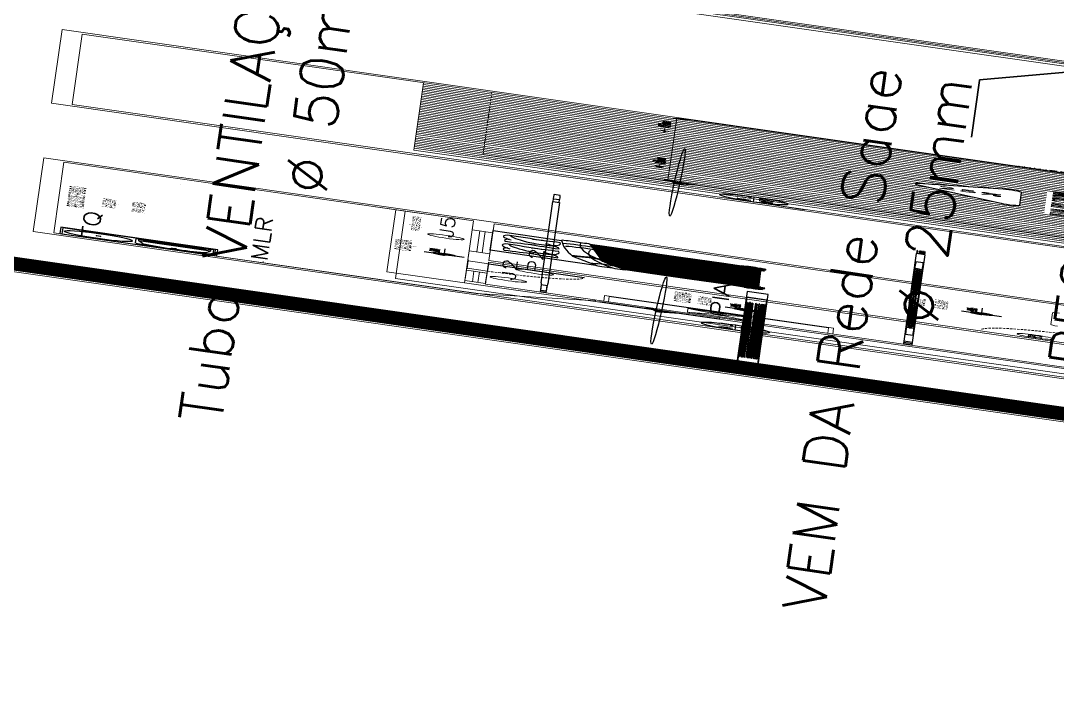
# Model space of a CAD drawing. Header units: millimetres. Extents: x -361192058 to 101130107379, y -14071650034 to 19218552450.
# Drawn here: x -126433.4 to -125986.9, y 39256.3 to 39541.1 of the extents above; entities that cross this region are included whole.
import ezdxf
from ezdxf.enums import TextEntityAlignment as Align

# ---------------------------------------------------------------- set-up
doc = ezdxf.new("R2010")
doc.units = ezdxf.units.MM
doc.header["$LTSCALE"] = 0.5
doc.linetypes.add('HIDDEN2', pattern=[0.1875, 0.125, -0.0625])
for name, color, linetype in [('02', 2, 'Continuous'), ('APBAN', 4, 'Continuous'), ('ARCO', 7, 'HIDDEN2'), ('CONEXAO_AG_FRIA', 3, 'Continuous'), ('CONEXAO_ESGOTO', 7, 'Continuous'), ('CONEXÃO_HIDRÁULICA', 2, 'Continuous'), ('COTAS', 7, 'Continuous'), ('DIVERSOS', 4, 'Continuous'), ('ESQUADRIA', 3, 'Continuous'), ('ESQUADRIAS', 3, 'Continuous'), ('HATCH', 8, 'Continuous'), ('MOBIL-I', 251, 'Continuous'), ('parede', 2, 'Continuous'), ('PISO', 8, 'Continuous'), ('projeção 02', 7, 'HIDDEN2'), ('TEXTO2', 3, 'Continuous'), ('tubulação esg', 4, 'Continuous'), ('TUBULAÇÃO_HIDRÁULICA', 5, 'Continuous'), ('TXT_0', 7, 'Continuous'), ('TXT_1', 3, 'Continuous')]:
    doc.layers.add(name, color=color, linetype=linetype)
doc.styles.add('ADITIVOCAD', font='ROMANS.shx')
doc.styles.add('COTAS', font='romans.shx')
doc.styles.add('R80', font='simplex.shx', dxfattribs={"height": 0.2})
doc.styles.add('ROMANS', font='romans', dxfattribs={"height": 0.1})
doc.styles.add('SANSSERIF', font='sas_____.pfb', dxfattribs={"height": 1})
doc.styles.get("Standard").update_dxf_attribs({"font": 'txt.shx', "height": 0.12})
doc.dimstyles.new('COTAS', dxfattribs={"dimtxt": 0.08, "dimasz": 0.06, "dimexe": 0.18, "dimexo": 0.0625, "dimgap": 0.05, "dimtad": 1, "dimdec": 4, "dimzin": 4, "dimdsep": 46, "dimtxsty": 'R80', "dimblk1": 'DOT', "dimblk2": 'DOT', "dimsah": 1, "dimcen": 0.09, "dimse1": 1, "dimse2": 1, "dimclrt": 150, "dimadec": 0, "dimazin": 0, "dimtfac": 1, "dimtdec": 4, "dimtmove": 2, "dimatfit": 3, "dimldrblk": 'DOT', "dimfxl": 0, "dimtolj": 1, "dimtzin": 0, "dimarcsym": 0})

# ---------------------------------------------------------------- blocks, each defined once
blk = doc.blocks.new('_Dot')
at = {"color": 0, "lineweight": -2}
blk.add_line((-0.5, 0), (-1, 0), dxfattribs=at)
at = {"color": 0, "const_width": 0.5}
blk.add_lwpolyline([(-0.25, 0, 1), (0.25, 0, 1)], format="xyb", close=True, dxfattribs=at)
blk = doc.blocks.new('DOT')
for p, q in [((0, -1.5), (0, 1.5)), ((1.5, 0), (-1.5, 0))]:
    blk.add_line(p, q)
blk.add_circle((0, 0), 0.5)
blk = doc.blocks.new('ADC_PE_AB1')
blk.add_lwpolyline([(0, -0.03), (1, -0.03), (1, 0), (0, 0)], close=True)
at = {"flags": 8}
blk.add_attdef('$PORTA', text='', height=0.09, dxfattribs=at).set_placement((0.5, -0.1569), align=Align.MIDDLE)
blk = doc.blocks.new('ADC_G_ROUPA1')
for p, q in [((2, 0.55), (0, 0.55)), ((0, 0.55), (0, 0)), ((2, 0), (2, 0.55)), ((1.96, 0.51), (0.04, 0.51)), ((0.04, 0.51), (0.04, 0.04)), ((0.1122, 0.078), (0.1615, 0.4749)), ((0.142, 0.0743), (0.1913, 0.4712)), ((0.1913, 0.4712), (0.1615, 0.4749)), ((0.2176, 0.473), (0.2475, 0.4754)), ((0.2176, 0.473), (0.2497, 0.0742)), ((0.2475, 0.4754), (0.2796, 0.0766)), ((0.3293, 0.472), (0.3591, 0.4752)), ((0.3293, 0.472), (0.3722, 0.0743)), ((0.3591, 0.4752), (0.402, 0.0775)), ((0.4817, 0.4754), (0.4537, 0.0764)), ((0.4817, 0.4754), (0.5116, 0.4733)), ((0.5116, 0.4733), (0.4837, 0.0743)), ((0.627, 0.4722), (0.5179, 0.0874)), ((0.6559, 0.464), (0.5468, 0.0792)), ((0.627, 0.4722), (0.6559, 0.464)), ((0.6858, 0.475), (0.6858, 0.075)), ((0.6858, 0.475), (0.7158, 0.475)), ((0.7158, 0.475), (0.7158, 0.075)), ((0.7427, 0.4641), (0.7715, 0.4722)), ((0.7427, 0.4641), (0.8514, 0.0791)), ((0.7715, 0.4722), (0.8803, 0.0873)), ((0.8867, 0.4694), (0.9163, 0.4743)), ((0.8867, 0.4694), (0.9528, 0.0749)), ((0.9163, 0.4743), (0.9824, 0.0798)), ((1.0382, 0.4753), (1.0009, 0.077)), ((1.068, 0.4725), (1.0308, 0.0742)), ((1.0382, 0.4753), (1.068, 0.4725)), ((1.1662, 0.4641), (1.195, 0.4722)), ((1.1662, 0.4641), (1.2749, 0.0791)), ((1.195, 0.4722), (1.3038, 0.0873)), ((1.3701, 0.4753), (1.3328, 0.077)), ((1.3999, 0.4725), (1.3627, 0.0742)), ((1.3701, 0.4753), (1.3999, 0.4725)), ((1.4107, 0.4656), (1.4399, 0.4725)), ((1.4107, 0.4656), (1.5025, 0.0763)), ((1.4399, 0.4725), (1.5317, 0.0832)), ((1.5477, 0.475), (1.5477, 0.075)), ((1.5477, 0.475), (1.5777, 0.475)), ((1.5777, 0.475), (1.5777, 0.075)), ((1.619, 0.475), (1.619, 0.075)), ((1.619, 0.475), (1.649, 0.475)), ((1.649, 0.475), (1.649, 0.075)), ((1.7026, 0.4656), (1.7318, 0.4725)), ((1.7026, 0.4656), (1.7945, 0.0763)), ((1.7318, 0.4725), (1.8237, 0.0832)), ((1.8633, 0.475), (1.8633, 0.075)), ((1.8633, 0.475), (1.8933, 0.475)), ((1.8933, 0.475), (1.8933, 0.075)), ((1.96, 0.04), (1.96, 0.51)), ((0.04, 0.28), (1.96, 0.28)), ((0.04, 0.27), (1.96, 0.27)), ((0.1511, 0.2898), (0.1474, 0.2601)), ((0.1524, 0.2595), (0.1474, 0.2601)), ((0.1511, 0.2898), (0.1561, 0.2892)), ((0.1561, 0.2892), (0.1524, 0.2595)), ((0.2449, 0.2894), (0.2499, 0.2898)), ((0.2473, 0.2597), (0.2449, 0.2894)), ((0.2523, 0.2601), (0.2473, 0.2597)), ((0.2523, 0.2601), (0.2499, 0.2898)), ((0.3616, 0.2893), (0.3665, 0.2898)), ((0.3648, 0.2596), (0.3616, 0.2893)), ((0.3697, 0.2601), (0.3648, 0.2596)), ((0.3697, 0.2601), (0.3665, 0.2898)), ((0.4791, 0.2601), (0.4812, 0.2899)), ((0.4841, 0.2597), (0.4791, 0.2601)), ((0.4812, 0.2899), (0.4862, 0.2895)), ((0.4841, 0.2597), (0.4862, 0.2895)), ((0.5804, 0.262), (0.5885, 0.2907)), ((0.5852, 0.2606), (0.5804, 0.262)), ((0.5852, 0.2606), (0.5933, 0.2893)), ((0.5885, 0.2907), (0.5933, 0.2893)), ((0.6983, 0.26), (0.6983, 0.2899)), ((0.6983, 0.2899), (0.7033, 0.2899)), ((0.7033, 0.26), (0.6983, 0.26)), ((0.7033, 0.26), (0.7033, 0.2899)), ((0.805, 0.2893), (0.8098, 0.2907)), ((0.8131, 0.2606), (0.805, 0.2893)), ((0.818, 0.2619), (0.8098, 0.2907)), ((0.818, 0.2619), (0.8131, 0.2606)), ((0.9296, 0.2889), (0.9346, 0.2897)), ((0.9346, 0.2594), (0.9296, 0.2889)), ((0.9395, 0.2602), (0.9346, 0.2897)), ((0.9395, 0.2602), (0.9346, 0.2594)), ((1.0306, 0.2601), (1.0334, 0.2898)), ((1.0356, 0.2596), (1.0306, 0.2601)), ((1.0334, 0.2898), (1.0384, 0.2894)), ((1.0356, 0.2596), (1.0384, 0.2894)), ((1.2285, 0.2893), (1.2333, 0.2907)), ((1.2366, 0.2606), (1.2285, 0.2893)), ((1.2415, 0.2619), (1.2333, 0.2907)), ((1.2415, 0.2619), (1.2366, 0.2606)), ((1.3625, 0.2601), (1.3653, 0.2898)), ((1.3675, 0.2596), (1.3625, 0.2601)), ((1.3653, 0.2898), (1.3703, 0.2894)), ((1.3675, 0.2596), (1.3703, 0.2894)), ((1.4653, 0.2883), (1.4702, 0.2895)), ((1.4722, 0.2593), (1.4653, 0.2883)), ((1.4771, 0.2604), (1.4702, 0.2895)), ((1.4771, 0.2604), (1.4722, 0.2593)), ((1.5602, 0.26), (1.5602, 0.2899)), ((1.5602, 0.2899), (1.5652, 0.2899)), ((1.5652, 0.26), (1.5602, 0.26)), ((1.5652, 0.26), (1.5652, 0.2899)), ((1.6315, 0.26), (1.6315, 0.2899)), ((1.6315, 0.2899), (1.6365, 0.2899)), ((1.6365, 0.26), (1.6315, 0.26)), ((1.6365, 0.26), (1.6365, 0.2899)), ((1.7573, 0.2883), (1.7622, 0.2895)), ((1.7642, 0.2593), (1.7573, 0.2883)), ((1.769, 0.2604), (1.7622, 0.2895)), ((1.769, 0.2604), (1.7642, 0.2593)), ((1.8758, 0.26), (1.8758, 0.2899)), ((1.8758, 0.2899), (1.8808, 0.2899)), ((1.8808, 0.26), (1.8758, 0.26)), ((1.8808, 0.26), (1.8808, 0.2899)), ((0.142, 0.0743), (0.1122, 0.078)), ((0.2497, 0.0742), (0.2796, 0.0766)), ((0.3722, 0.0743), (0.402, 0.0775)), ((0.4537, 0.0764), (0.4837, 0.0743)), ((0.5179, 0.0874), (0.5468, 0.0792)), ((0.8514, 0.0791), (0.8803, 0.0873)), ((0.9528, 0.0749), (0.9824, 0.0798)), ((1.0009, 0.077), (1.0308, 0.0742)), ((1.2749, 0.0791), (1.3038, 0.0873)), ((1.3328, 0.077), (1.3627, 0.0742)), ((1.5025, 0.0763), (1.5317, 0.0832)), ((1.7945, 0.0763), (1.8237, 0.0832)), ((0, 0), (2, 0)), ((0.04, 0.04), (1.96, 0.04)), ((0.6858, 0.075), (0.7158, 0.075)), ((1.5477, 0.075), (1.5777, 0.075)), ((1.619, 0.075), (1.649, 0.075)), ((1.8633, 0.075), (1.8933, 0.075))]:
    blk.add_line(p, q)
blk = doc.blocks.new('ADC_MCOZ_03')
for p, q in [((-0.2944, -0.66), (-0.2944, -0.68)), ((0.2944, -0.66), (0.2944, -0.68))]:
    blk.add_line(p, q)
for points in [[(-0.2625, -0.05), (-0.2525, 0), (0.2525, 0), (0.2625, -0.05)], [(-0.2523, -0.05), (-0.2443, -0.01), (0.2443, -0.01), (0.2523, -0.05)]]:
    blk.add_lwpolyline(points)
for points in [[(0.2984, -0.05, -0.414214), (0.3125, -0.0641), (0.3125, -0.66), (-0.3125, -0.66), (-0.3125, -0.0641, -0.414214), (-0.2984, -0.05)], [(-0.3125, -0.68), (-0.3125, -0.6959, 0.414214), (-0.2984, -0.71), (0.2984, -0.71, 0.414214), (0.3125, -0.6959), (0.3125, -0.68)]]:
    blk.add_lwpolyline(points, format="xyb", close=True)
blk = doc.blocks.new('A2')
at = {"color": 8}
for p, q in [((0.445, -2), (0.445, -0.762)), ((0.495, -2), (0.495, -0.7582)), ((0.545, -2), (0.545, -0.7544)), ((0.595, -2), (0.595, -0.7505)), ((0.645, -2), (0.645, -0.7467)), ((0.695, -2), (0.695, -0.7429)), ((0.745, -2), (0.745, -0.7391)), ((0.795, -1.985), (0.795, -0.7352)), ((0.845, -2.0217), (0.845, -0.7314)), ((0.895, -2.027), (0.895, -0.7276)), ((-0.455, -2), (-0.455, -0.8308)), ((-0.43, -1.1361), (-0.43, -0.8308)), ((-0.405, -2), (-0.405, -0.827)), ((-0.38, -1.0514), (-0.38, -0.827)), ((-0.355, -2), (-0.355, -0.8232)), ((-0.33, -0.9891), (-0.33, -0.8232)), ((-0.305, -2), (-0.305, -0.8194)), ((-0.28, -0.9404), (-0.28, -0.8194)), ((-0.255, -2), (-0.255, -0.8155)), ((-0.23, -0.9011), (-0.23, -0.8155)), ((-0.205, -2), (-0.205, -0.8117)), ((-0.18, -0.8694), (-0.18, -0.8117)), ((-0.155, -2), (-0.155, -0.8079)), ((-0.13, -0.8438), (-0.13, -0.8079)), ((-0.105, -2), (-0.105, -0.8041)), ((-0.08, -0.8236), (-0.08, -0.8041)), ((-0.055, -2), (-0.055, -0.8002)), ((-0.005, -2), (-0.005, -0.7964)), ((0.045, -2), (0.045, -0.7926)), ((0.095, -2), (0.095, -0.7888)), ((0.145, -2), (0.145, -0.7849)), ((0.195, -2), (0.195, -0.7811)), ((0.245, -2), (0.245, -0.7773)), ((0.295, -2), (0.295, -0.7735)), ((0.345, -2), (0.345, -0.7697)), ((0.395, -2), (0.395, -0.7658)), ((0.945, -2.0358), (0.945, -0.7964)), ((-0.705, -2), (-0.705, -0.9051)), ((-0.68, -2), (-0.68, -0.9051)), ((-0.655, -2), (-0.655, -0.8877)), ((-0.63, -2), (-0.63, -0.8877)), ((-0.605, -2), (-0.605, -0.8716)), ((-0.58, -2), (-0.58, -0.8716)), ((-0.555, -2), (-0.555, -0.8566)), ((-0.53, -2), (-0.53, -0.8566)), ((-0.505, -2), (-0.505, -0.8429)), ((-0.48, -1.283), (-0.48, -0.8429)), ((-0.93, -2.0331), (-0.93, -0.988)), ((-0.905, -2.0331), (-0.905, -0.988)), ((-0.88, -2.0331), (-0.88, -0.988)), ((-0.855, -2.0453), (-0.855, -0.9652)), ((-0.83, -2.0453), (-0.83, -0.9652)), ((-0.805, -2.015), (-0.805, -0.9438)), ((-0.78, -2.015), (-0.78, -0.9438)), ((-0.755, -2), (-0.755, -0.9238)), ((-0.73, -2), (-0.73, -0.9238)), ((-0.955, -2.0331), (-0.955, -1.2363)), ((-0.48, -2), (-0.48, -1.5323)), ((-0.43, -2), (-0.43, -1.6792)), ((-0.38, -2), (-0.38, -1.7639)), ((-0.33, -2), (-0.33, -1.8261)), ((-0.28, -2), (-0.28, -1.8749)), ((-0.23, -2), (-0.23, -1.9142)), ((-0.18, -2), (-0.18, -1.9459)), ((-0.13, -2), (-0.13, -1.9715)), ((-0.08, -2), (-0.08, -1.9917))]:
    blk.add_line(p, q, dxfattribs=at)
blk.add_lwpolyline([(-0.95, -0.7864), (-0.95, 0), (0.95, 0), (0.95, -0.5116)])
for points in [[(-0.4937, -0.1271, 0.14715), (-0.7437, -0.1021, 0.124017), (-0.6737, -0.3221, 8.542003)], [(-0.1887, -0.3771, 0.115099), (-0.1437, -0.1071, 0.202892), (-0.5437, -0.1421, 4.019894)], [(0.3563, -0.1271, 0.14715), (0.1063, -0.1021, 0.124017), (0.1763, -0.3221, 8.542003)], [(0.6613, -0.3771, 0.115099), (0.7063, -0.1071, 0.202892), (0.3063, -0.1421, 4.019894)], [(-0.6937, -0.2771, 0.09902), (-0.7437, -0.5021, 0.169064), (-0.4337, -0.3971, -0.343387)], [(-0.5537, -0.4521, 0.112206), (-0.1437, -0.5021, 0.070755), (-0.2037, -0.2971, -1.551943)], [(0.1563, -0.2771, 0.09902), (0.1063, -0.5021, 0.169064), (0.4163, -0.3971, -0.343387)], [(0.2963, -0.4521, 0.112206), (0.7063, -0.5021, 0.070755), (0.6463, -0.2971, -1.551943)], [(-0.2692, -0.7939, 0.075988), (-0.9427, -1.0061, -0.502824), (-0.9784, -0.9878, -0.142549), (-0.9692, -0.9109, -0.066811), (-0.981, -0.8335, -0.328343), (-0.9467, -0.7851), (-0.4192, -0.6109, -0.025749), (0.9573, -0.5114, -0.334099), (0.9818, -0.5287, -0.185174), (0.975, -0.6509, -0.187316), (0.982, -0.7142, -0.311124), (0.9734, -0.7216), (-0.4842, -0.8331)], [(-0.9427, -1.0061), (-0.96, -1.33), (-0.95, -1.485), (-0.955, -1.755), (-0.97, -1.89), (-0.975, -1.915, -1.132782), (-0.99, -1.91, 0.98261), (-1.01, -1.9, 0.32203), (-1.005, -1.935), (-1.005, -1.975, 0.439902), (-0.945, -2.03, -0.126697), (-0.885, -2.04, 0.376451), (-0.805, -2.015, -0.344872), (-0.765, -2), (0.755, -2, 0.181335), (0.795, -1.985, -0.809524), (0.815, -2, 0.220339), (0.815, -2.025), (0.86, -2.02), (0.935, -2.035, 0.501823), (0.985, -1.99, 0.315909), (0.975, -1.855, 0.473766), (0.97, -1.855, -0.12128), (0.95, -1.87), (0.955, -1.72), (0.95, -1.4), (0.955, -1.225), (0.9441, -0.7247)]]:
    blk.add_lwpolyline(points, format="xyb")
for points in [[(-0.4387, -0.4771, -0.804152), (-0.4937, -0.2571, -0.132344), (-0.1487, -0.1321, -0.042249)], [(0.4113, -0.4771, -0.804152), (0.3563, -0.2571, -0.132344), (0.7013, -0.1321, -0.042249)], [(0.6742, -0.5256, -0.289881), (0.7012, -0.7503, 10.034941)], [(-0.414, -0.61, -0.337543), (-0.3491, -0.8188, -6.119059)], [(-0.3702, -0.6025, -0.348871), (-0.2917, -0.8128, -6.119059)], [(0.4402, -0.5463, -0.26737), (0.4937, -0.7722, -7.474594)], [(-0.4161, -0.8227, -0.081114), (0.9793, -0.655, -24.776446)], [(-0.9692, -0.9109, -0.10864), (0.4143, -0.7327, -11.759975)], [(-0.8449, -0.7515, -0.424879), (-0.772, -0.9305, 6.281867)], [(-0.055, -2, -0.838761), (0.095, -0.7888, -0.295511)]]:
    blk.add_lwpolyline(points, format="xyb", dxfattribs=at)
blk = doc.blocks.new('Adc_nivelpl')
h = blk.add_hatch()
h.set_pattern_fill('_U', color=256, scale=0.005, angle=45, style=0, double=1)
h.set_pattern_definition([(45, (-5.8772514, -3.5161936), (-0.003535534, 0.003535534), []), (135, (-5.8772514, -3.5161936), (-0.003535534, -0.003535534), [])])
h.paths.add_polyline_path([(0.195, -0.087, 0.414214), (0.087, -0.195), (0.195, -0.195)])
h.paths.add_polyline_path([(0.195, -0.195), (0.195, -0.304, 0.414214), (0.304, -0.195)])
for p, q in [((0.195, 0), (0.195, -0.391)), ((0.896, -0.195), (0, -0.195))]:
    blk.add_line(p, q)
blk.add_circle((0.195, -0.195), 0.109)
at = {"flags": 8}
blk.add_attdef('NIVEL', (0.364, -0.15), '', height=0.1, dxfattribs=at)
blk = doc.blocks.new('ADC_MCOZ_19')
for p, q in [((-0.425, 0), (-0.425, -0.66)), ((0.425, 0), (-0.425, 0)), ((0.425, -0.66), (0.425, 0)), ((0.425, -0.01), (-0.425, -0.01)), ((-0.405, -0.01), (-0.405, -0.02)), ((0.405, -0.02), (-0.405, -0.02)), ((0.3416, -0.07), (-0.3416, -0.07)), ((0.405, -0.02), (0.405, -0.01)), ((-0.365, -0.0934), (-0.365, -0.5766)), ((-0.3382, -0.55), (-0.3382, -0.12)), ((-0.3382, -0.12), (-0.1382, -0.12)), ((-0.3282, -0.2885), (-0.3282, -0.1365)), ((-0.3282, -0.1365), (-0.271, -0.1919)), ((-0.3203, -0.13), (-0.2648, -0.184)), ((-0.3203, -0.13), (-0.156, -0.13)), ((-0.156, -0.13), (-0.2132, -0.1854)), ((-0.1482, -0.1365), (-0.2074, -0.1936)), ((-0.1482, -0.1365), (-0.1482, -0.2885)), ((-0.1382, -0.12), (-0.1382, -0.55)), ((-0.1, -0.12), (-0.1, -0.55)), ((0.1, -0.12), (-0.1, -0.12)), ((-0.09, -0.1365), (-0.09, -0.2885)), ((-0.09, -0.1365), (-0.0308, -0.1936)), ((-0.0821, -0.13), (-0.025, -0.1854)), ((0.0821, -0.13), (-0.0821, -0.13)), ((0.0821, -0.13), (0.0267, -0.184)), ((0.09, -0.1365), (0.0329, -0.1919)), ((0.09, -0.2885), (0.09, -0.1365)), ((0.1, -0.55), (0.1, -0.12)), ((0.1382, -0.12), (0.1382, -0.55)), ((0.3382, -0.12), (0.1382, -0.12)), ((0.1482, -0.1365), (0.2074, -0.1936)), ((0.1482, -0.1365), (0.1482, -0.2885)), ((0.156, -0.13), (0.2132, -0.1854)), ((0.3203, -0.13), (0.156, -0.13)), ((0.3203, -0.13), (0.2648, -0.184)), ((0.3282, -0.1365), (0.271, -0.1919)), ((0.3282, -0.2885), (0.3282, -0.1365)), ((0.3382, -0.55), (0.3382, -0.12)), ((0.365, -0.5766), (0.365, -0.0934)), ((-0.2692, -0.2316), (-0.3282, -0.2885)), ((-0.2622, -0.2389), (-0.3203, -0.295)), ((-0.156, -0.295), (-0.3203, -0.295)), ((-0.2156, -0.2376), (-0.156, -0.295)), ((-0.2091, -0.23), (-0.1482, -0.2885)), ((-0.0291, -0.23), (-0.09, -0.2885)), ((-0.0226, -0.2376), (-0.0821, -0.295)), ((-0.0821, -0.295), (0.0821, -0.295)), ((0.0241, -0.2389), (0.0821, -0.295)), ((0.031, -0.2316), (0.09, -0.2885)), ((0.2091, -0.23), (0.1482, -0.2885)), ((0.2156, -0.2376), (0.156, -0.295)), ((0.156, -0.295), (0.3203, -0.295)), ((0.2622, -0.2389), (0.3203, -0.295)), ((0.2692, -0.2316), (0.3282, -0.2885)), ((-0.3282, -0.305), (-0.1482, -0.305)), ((-0.3282, -0.365), (-0.3282, -0.305)), ((-0.3282, -0.365), (-0.1482, -0.365)), ((-0.3203, -0.375), (-0.2648, -0.429)), ((-0.3203, -0.375), (-0.156, -0.375)), ((-0.156, -0.375), (-0.2132, -0.4304)), ((-0.1482, -0.305), (-0.1482, -0.365)), ((0.09, -0.305), (-0.09, -0.305)), ((-0.09, -0.305), (-0.09, -0.365)), ((0.09, -0.365), (-0.09, -0.365)), ((0.0821, -0.375), (-0.0821, -0.375)), ((-0.0821, -0.375), (-0.025, -0.4304)), ((0.0821, -0.375), (0.0267, -0.429)), ((0.09, -0.365), (0.09, -0.305)), ((0.1482, -0.305), (0.1482, -0.365)), ((0.3282, -0.305), (0.1482, -0.305)), ((0.3282, -0.365), (0.1482, -0.365)), ((0.156, -0.375), (0.2132, -0.4304)), ((0.3203, -0.375), (0.156, -0.375)), ((0.3203, -0.375), (0.2648, -0.429)), ((0.3282, -0.365), (0.3282, -0.305)), ((-0.3282, -0.3815), (-0.271, -0.4369)), ((-0.3282, -0.5335), (-0.3282, -0.3815)), ((-0.1482, -0.3815), (-0.2074, -0.4386)), ((-0.1482, -0.3815), (-0.1482, -0.5335)), ((-0.09, -0.3815), (-0.0308, -0.4386)), ((-0.09, -0.3815), (-0.09, -0.5335)), ((0.09, -0.3815), (0.0329, -0.4369)), ((0.09, -0.5335), (0.09, -0.3815)), ((0.1482, -0.3815), (0.1482, -0.5335)), ((0.1482, -0.3815), (0.2074, -0.4386)), ((0.3282, -0.3815), (0.271, -0.4369)), ((0.3282, -0.5335), (0.3282, -0.3815)), ((-0.2692, -0.4766), (-0.3282, -0.5335)), ((-0.2622, -0.4839), (-0.3203, -0.54)), ((-0.2156, -0.4826), (-0.156, -0.54)), ((-0.2091, -0.475), (-0.1482, -0.5335)), ((-0.0291, -0.475), (-0.09, -0.5335)), ((-0.0226, -0.4826), (-0.0821, -0.54)), ((0.0241, -0.4839), (0.0821, -0.54)), ((0.031, -0.4766), (0.09, -0.5335)), ((0.2091, -0.475), (0.1482, -0.5335)), ((0.2156, -0.4826), (0.156, -0.54)), ((0.2622, -0.4839), (0.3203, -0.54)), ((0.2692, -0.4766), (0.3282, -0.5335)), ((-0.3416, -0.6), (0.3416, -0.6)), ((-0.1382, -0.55), (-0.3382, -0.55)), ((-0.156, -0.54), (-0.3203, -0.54)), ((-0.1, -0.55), (0.1, -0.55)), ((-0.0821, -0.54), (0.0821, -0.54)), ((0.1382, -0.55), (0.3382, -0.55)), ((0.156, -0.54), (0.3203, -0.54)), ((-0.425, -0.66), (0.425, -0.66)), ((-0.3899, -0.66), (-0.3899, -0.674)), ((-0.3899, -0.674), (-0.3829, -0.674)), ((-0.3829, -0.674), (-0.3829, -0.681)), ((-0.3479, -0.674), (-0.3479, -0.681)), ((-0.3479, -0.674), (-0.3409, -0.674)), ((-0.3409, -0.66), (-0.3409, -0.674)), ((-0.2899, -0.66), (-0.2899, -0.674)), ((-0.2899, -0.674), (-0.2829, -0.674)), ((-0.2829, -0.674), (-0.2829, -0.681)), ((-0.2479, -0.674), (-0.2479, -0.681)), ((-0.2479, -0.674), (-0.2409, -0.674)), ((-0.2409, -0.66), (-0.2409, -0.674)), ((-0.1899, -0.66), (-0.1899, -0.674)), ((-0.1899, -0.674), (-0.1829, -0.674)), ((-0.1829, -0.674), (-0.1829, -0.681)), ((-0.1479, -0.674), (-0.1479, -0.681)), ((-0.1479, -0.674), (-0.1409, -0.674)), ((-0.1409, -0.66), (-0.1409, -0.674)), ((-0.0899, -0.66), (-0.0899, -0.674)), ((-0.0899, -0.674), (-0.0829, -0.674)), ((-0.0829, -0.674), (-0.0829, -0.681)), ((-0.0479, -0.674), (-0.0479, -0.681)), ((-0.0479, -0.674), (-0.0409, -0.674)), ((-0.0409, -0.66), (-0.0409, -0.674)), ((0.0101, -0.66), (0.0101, -0.674)), ((0.0101, -0.674), (0.0171, -0.674)), ((0.0171, -0.674), (0.0171, -0.681)), ((0.0521, -0.674), (0.0521, -0.681)), ((0.0521, -0.674), (0.0591, -0.674)), ((0.0591, -0.66), (0.0591, -0.674)), ((0.1101, -0.66), (0.1101, -0.674)), ((0.1101, -0.674), (0.1171, -0.674)), ((0.1171, -0.674), (0.1171, -0.681)), ((0.1521, -0.674), (0.1521, -0.681)), ((0.1521, -0.674), (0.1591, -0.674)), ((0.1591, -0.66), (0.1591, -0.674)), ((0.3241, -0.66), (0.3241, -0.674)), ((0.3241, -0.674), (0.3311, -0.674)), ((0.3311, -0.674), (0.3311, -0.681)), ((0.3661, -0.674), (0.3661, -0.681)), ((0.3661, -0.674), (0.3731, -0.674)), ((0.3731, -0.66), (0.3731, -0.674)), ((-0.3829, -0.681), (-0.3479, -0.681)), ((-0.2829, -0.681), (-0.2479, -0.681)), ((-0.1829, -0.681), (-0.1479, -0.681)), ((-0.0829, -0.681), (-0.0479, -0.681)), ((0.0171, -0.681), (0.0521, -0.681)), ((0.1171, -0.681), (0.1521, -0.681)), ((0.3311, -0.681), (0.3661, -0.681))]:
    blk.add_line(p, q)
for centre, radius, start, end in [((-0.3416, -0.0934), 0.0234, 90, 180), ((0.3416, -0.0934), 0.0234, 360, 90), ((-0.2397, -0.2103), 0.0525, 146.72838, 216.95603), ((-0.2397, -0.2103), 0.0442, 147.91069, 216.47267), ((-0.2397, -0.2103), 0.0525, 42.08923, 135.79298), ((-0.2397, -0.2103), 0.0364, 133.71075, 149.51562), ((-0.2397, -0.2103), 0.0442, 42.57259, 134.909), ((-0.2397, -0.2103), 0.0364, 27.38202, 43.22696), ((-0.2397, -0.2103), 0.0442, 326.04573, 29.54876), ((-0.2397, -0.2103), 0.0525, 325.16175, 31.14072), ((0.0015, -0.2103), 0.0525, 148.85928, 214.83825), ((0.0015, -0.2103), 0.0442, 150.45124, 213.95427), ((0.0015, -0.2103), 0.0525, 44.20702, 137.91077), ((0.0015, -0.2103), 0.0442, 45.091, 137.42741), ((0.0015, -0.2103), 0.0364, 136.77304, 152.61798), ((0.0015, -0.2103), 0.0364, 30.48438, 46.28925), ((0.0015, -0.2103), 0.0442, 323.52733, 32.08931), ((0.0015, -0.2103), 0.0525, 323.04397, 33.27162), ((0.2397, -0.2103), 0.0525, 148.85928, 214.83825), ((0.2397, -0.2103), 0.0442, 150.45124, 213.95427), ((0.2397, -0.2103), 0.0525, 44.20702, 137.91077), ((0.2397, -0.2103), 0.0442, 45.091, 137.42741), ((0.2397, -0.2103), 0.0364, 136.77304, 152.61798), ((0.2397, -0.2103), 0.0364, 30.48438, 46.28925), ((0.2397, -0.2103), 0.0442, 323.52733, 32.08931), ((0.2397, -0.2103), 0.0525, 323.04397, 33.27162), ((-0.2397, -0.2103), 0.0525, 227.90454, 314.22636), ((-0.2397, -0.2103), 0.0364, 215.81831, 231.66324), ((-0.2397, -0.2103), 0.0442, 229.4965, 313.04405), ((-0.2397, -0.2103), 0.0364, 311.43912, 327.24399), ((0.0015, -0.2103), 0.0525, 225.77364, 312.09546), ((0.0015, -0.2103), 0.0364, 212.75601, 228.56088), ((0.0015, -0.2103), 0.0442, 226.95595, 310.5035), ((0.0015, -0.2103), 0.0364, 308.33676, 324.18169), ((0.2397, -0.2103), 0.0525, 225.77364, 312.09546), ((0.2397, -0.2103), 0.0364, 212.75601, 228.56088), ((0.2397, -0.2103), 0.0442, 226.95595, 310.5035), ((0.2397, -0.2103), 0.0364, 308.33676, 324.18169), ((-0.2397, -0.4553), 0.0525, 146.72838, 216.95603), ((-0.2397, -0.4553), 0.0442, 147.91069, 216.47267), ((-0.2397, -0.4553), 0.0525, 42.08923, 135.79298), ((-0.2397, -0.4553), 0.0364, 133.71075, 149.51562), ((-0.2397, -0.4553), 0.0442, 42.57259, 134.909), ((-0.2397, -0.4553), 0.0364, 27.38202, 43.22696), ((-0.2397, -0.4553), 0.0442, 326.04573, 29.54876), ((-0.2397, -0.4553), 0.0525, 325.16175, 31.14072), ((0.0015, -0.4553), 0.0525, 148.85928, 214.83825), ((0.0015, -0.4553), 0.0442, 150.45124, 213.95427), ((0.0015, -0.4553), 0.0525, 44.20702, 137.91077), ((0.0015, -0.4553), 0.0442, 45.091, 137.42741), ((0.0015, -0.4553), 0.0364, 136.77304, 152.61798), ((0.0015, -0.4553), 0.0364, 30.48438, 46.28925), ((0.0015, -0.4553), 0.0442, 323.52733, 32.08931), ((0.0015, -0.4553), 0.0525, 323.04397, 33.27162), ((0.2397, -0.4553), 0.0525, 148.85928, 214.83825), ((0.2397, -0.4553), 0.0442, 150.45124, 213.95427), ((0.2397, -0.4553), 0.0525, 44.20702, 137.91077), ((0.2397, -0.4553), 0.0442, 45.091, 137.42741), ((0.2397, -0.4553), 0.0364, 136.77304, 152.61798), ((0.2397, -0.4553), 0.0364, 30.48438, 46.28925), ((0.2397, -0.4553), 0.0442, 323.52733, 32.08931), ((0.2397, -0.4553), 0.0525, 323.04397, 33.27162), ((-0.2397, -0.4553), 0.0525, 227.90454, 314.22636), ((-0.2397, -0.4553), 0.0364, 215.81831, 231.66324), ((-0.2397, -0.4553), 0.0442, 229.4965, 313.04405), ((-0.2397, -0.4553), 0.0364, 311.43912, 327.24399), ((0.0015, -0.4553), 0.0525, 225.77364, 312.09546), ((0.0015, -0.4553), 0.0364, 212.75601, 228.56088), ((0.0015, -0.4553), 0.0442, 226.95595, 310.5035), ((0.0015, -0.4553), 0.0364, 308.33676, 324.18169), ((0.2397, -0.4553), 0.0525, 225.77364, 312.09546), ((0.2397, -0.4553), 0.0364, 212.75601, 228.56088), ((0.2397, -0.4553), 0.0442, 226.95595, 310.5035), ((0.2397, -0.4553), 0.0364, 308.33676, 324.18169), ((-0.3416, -0.5766), 0.0234, 180, 270), ((0.3416, -0.5766), 0.0234, 270, 360)]:
    blk.add_arc(centre, radius, start, end)
blk = doc.blocks.new('ADC_SETA3')
blk.add_lwpolyline([(-0.3034, 0), (0.3034, 0, 0.668179), (0.3317, 0.0683), (0.0283, 0.3746, 0.414214), (-0.0283, 0.3746), (-0.3317, 0.0683, 0.668179), (-0.3034, 0), (-0.3034, 0)], format="xyb")
blk = doc.blocks.new('Adh_hicol0')
for radius in [0.559, 0.515]:
    blk.add_circle((0, 0), radius)
blk = doc.blocks.new('Adh_BalaoAf')
for p, q in [((0, 0), (0.65, 0)), ((1.8, 0), (1.15, 0))]:
    blk.add_line(p, q)
blk.add_circle((0.9, 0), 0.25)
blk = doc.blocks.new('Adh_Afn')
blk.add_line((-0.25, 0), (0.25, 0))
blk.add_circle((0, 0), 0.25)
at = {"flags": 8}
for tag, p in [('$AF', (0, 0.0703)), ('$DIAM', (0, -0.0909))]:
    blk.add_attdef(tag, text='', height=0.1, dxfattribs=at).set_placement(p, align=Align.MIDDLE)
blk = doc.blocks.new('j90')
at = {"layer": 'CONEXÃO_HIDRÁULICA'}
for p, q in [((-0.075, -0.0225), (-0.075, 0.0225)), ((-0.075, 0), (0, 0)), ((-0.0225, -0.075), (0.0225, -0.075)), ((0, 0), (0, -0.075))]:
    blk.add_line(p, q, dxfattribs=at)
blk = doc.blocks.new('APROVADO QUADRA 21.2 MBVII')
at = {"layer": 'HATCH', "lineweight": 18}
h = blk.add_hatch(dxfattribs=at)
h.set_pattern_fill('LINE,_O', color=256, scale=0.001, angle=158.48882)
h.set_pattern_definition([(158.48882318, (6214.679228, 2460.108367), (-0.001164217631, -0.002953848728), [])])
h.paths.add_polyline_path([(3984.4381, 2276.452), (3984.6048, 2276.2893), (3984.6395, 2276.4917)])
h = blk.add_hatch(dxfattribs=at)
h.set_pattern_fill('LINE,_O', color=256, scale=0.001, angle=158.48882)
h.set_pattern_definition([(158.48882318, (6226.87119, 2460.108367), (-0.001164217631, -0.002953848728), [])])
h.paths.add_polyline_path([(3996.6301, 2276.452), (3996.7967, 2276.2893), (3996.8315, 2276.4917)])
for p, q in [((3983.9624, 2280.2124), (3984.1574, 2280.2424)), ((3984.1574, 2279.717), (3984.1574, 2280.2424)), ((3984.1874, 2279.7483), (3984.1874, 2280.2124)), ((3984.2174, 2279.7483), (3984.2174, 2280.2124)), ((3984.2474, 2279.7483), (3984.2474, 2280.2124)), ((3984.2774, 2279.7483), (3984.2774, 2280.2124)), ((3984.3074, 2279.7483), (3984.3074, 2280.2124)), ((3983.9624, 2279.747), (3984.1574, 2279.717))]:
    blk.add_line(p, q)
for points in [[(3984.3809, 2279.6662), (3984.3809, 2280.8162), (3983.7809, 2280.8162), (3983.7809, 2279.6662)], [(3983.7959, 2280.8012), (3983.7959, 2279.6812), (3984.3659, 2279.6812), (3984.3659, 2280.8012)]]:
    blk.add_lwpolyline(points, close=True)
blk.add_lwpolyline([(3983.922, 2279.697, -0.153737), (3983.9007, 2279.7121, -0.338906), (3983.9007, 2280.2485, -0.256007), (3983.926, 2280.2624), (3984.338, 2280.2624), (3984.338, 2279.697)], format="xyb", close=True)
blk.add_lwpolyline([(3984.1574, 2280.2424), (3984.318, 2280.2424), (3984.318, 2279.717), (3984.1574, 2279.717, -0.125189)], format="xyb")
for centre, radius in [((3984.0635, 2280.5362), 0.25), ((3984.0635, 2280.5362), 0.0177), ((3983.8992, 2279.9803), 0.0177)]:
    blk.add_circle(centre, radius)
for centre, radius, start, end in [((3984.2509, 2279.9803), 0.3911, 147.74582, 213.74994), ((3983.9624, 2280.1624), 0.05, 90, 147.74582), ((3983.9624, 2279.797), 0.05, 222.73834, 270)]:
    blk.add_arc(centre, radius, start, end)
at = {"layer": '02', "color": 5}
for p, q in [((3983.758, 2280.5205), (3983.8585, 2280.5188)), ((3983.8585, 2280.5188), (3983.758, 2280.5205)), ((3990, 2280), (3990, 2280)), ((3990, 2280), (3990, 2280))]:
    blk.add_line(p, q, dxfattribs=at)
at = {"layer": '02', "color": 8, "lineweight": 18}
for p, q in [((3990.4773, 2278.3595), (3990.4773, 2278.7095)), ((3984.5773, 2277.8595), (3984.5773, 2278.4295)), ((3990.4773, 2278.3595), (3984.0773, 2278.3595)), ((3984.0773, 2272.5595), (3984.0773, 2278.3595)), ((3990.4773, 2277.8595), (3990.4773, 2278.3595)), ((3996.2691, 2278.3595), (3996.2691, 2272.6595)), ((3983.7773, 2276.9095), (3983.7773, 2278.0095)), ((3990.4773, 2278.0095), (3990.4773, 2277.8595)), ((3984.5773, 2277.8595), (3984.5773, 2273.1595)), ((3990.4773, 2277.8595), (3984.5773, 2277.8595)), ((3985.7931, 2277.8595), (3984.7931, 2277.8595)), ((3984.7931, 2277.8595), (3984.7931, 2277.7092)), ((3985.7931, 2277.7092), (3985.7931, 2277.8595)), ((3996.779, 2273.1595), (3996.779, 2277.8595)), ((3984.7273, 2277.7095), (3984.7273, 2273.3095)), ((3986.8273, 2277.7095), (3984.7273, 2277.7095)), ((3984.7931, 2277.7092), (3985.7931, 2277.7092)), ((3986.8273, 2277.7095), (3986.8273, 2273.1595)), ((3990.4773, 2277.7095), (3986.9773, 2277.7095)), ((3986.9773, 2277.7095), (3986.9773, 2273.1595)), ((3986.9773, 2277.7095), (3986.9773, 2273.1595)), ((3990.4773, 2273.6995), (3990.4773, 2273.3095))]:
    blk.add_line(p, q, dxfattribs=at)
at = {"layer": '02', "lineweight": 18}
blk.add_lwpolyline([(3979.6187, 2238.7047), (4040.8187, 2238.7047), (4040.8187, 2283.2547), (3979.6187, 2283.2547)], close=True, dxfattribs=at)
at = {"layer": '02', "lineweight": 18, "const_width": 0.1}
blk.add_lwpolyline([(3980.3687, 2239.4547), (4040.0687, 2239.4547), (4040.0687, 2282.5047), (3980.3687, 2282.5047)], close=True, dxfattribs=at)
at = {"layer": 'ARCO', "color": 8, "lineweight": 18}
for centre, radius, start, end in [((3986.6986, 2277.7272), 0.7227, 181.65038, 265.84071), ((3987.0404, 2273.3095), 0.8, 360, 90)]:
    blk.add_arc(centre, radius, start, end, dxfattribs=at)
at = {"layer": 'CONEXAO_ESGOTO', "lineweight": 18}
for p, q in [((3998.239, 2276.5812), (3997.8648, 2276.5812)), ((4001.658, 2276.5812), (4001.2838, 2276.5812))]:
    blk.add_line(p, q, dxfattribs=at)
for points in [[(3997.8648, 2276.5812), (3998.0408, 2276.5436), (3998.0408, 2276.6187)], [(4001.2838, 2276.5812), (4001.4598, 2276.5436), (4001.4598, 2276.6187)]]:
    blk.add_solid(points, dxfattribs=at)
at = {"layer": 'DIVERSOS', "color": 8, "lineweight": 18}
for p, q in [((3995.8191, 2278.6095), (3995.8191, 2281.0095)), ((3995.8191, 2281.0095), (4002.8191, 2281.0095)), ((4002.8191, 2278.6095), (4002.8191, 2281.0095)), ((3995.9691, 2278.6095), (3995.9691, 2280.8595)), ((3995.9691, 2280.8595), (4002.6691, 2280.8595)), ((4002.6691, 2280.8595), (4002.6691, 2278.6095)), ((3995.8191, 2256.0095), (3995.8191, 2278.6095)), ((3995.9691, 2256.5095), (3995.9691, 2278.6095)), ((3984.9293, 2277.8595), (3985.7931, 2277.8595)), ((3987.6273, 2277.8595), (3989.6273, 2277.8595)), ((3984.9293, 2277.7095), (3985.7293, 2277.7095)), ((3987.6273, 2277.7095), (3989.6273, 2277.7095))]:
    blk.add_line(p, q, dxfattribs=at)
at = {"layer": 'DIVERSOS', "lineweight": 18}
for p, q in [((3984.6395, 2276.4917), (3984.6048, 2276.2893)), ((3995.9586, 2275.6977), (3995.9238, 2275.4953))]:
    blk.add_line(p, q, dxfattribs=at)
for points in [[(3984.6395, 2276.4917), (3984.4381, 2276.452), (3984.6048, 2276.2893)], [(3996.8315, 2276.4917), (3996.6301, 2276.452), (3996.7967, 2276.2893)]]:
    blk.add_lwpolyline(points, dxfattribs=at)
at = {"layer": 'ESQUADRIA', "color": 8, "lineweight": 18}
for p, q in [((3985.7931, 2277.8045), (3984.7931, 2277.8045)), ((3985.7931, 2277.7645), (3984.7931, 2277.7645)), ((3989.6273, 2277.8045), (3987.6273, 2277.8045)), ((3989.6273, 2277.7645), (3987.6273, 2277.7645))]:
    blk.add_line(p, q, dxfattribs=at)
at = {"layer": 'ESQUADRIAS', "color": 8, "lineweight": 18}
for p, q in [((4002.6691, 2278.6095), (4002.6691, 2271.6095)), ((4002.8191, 2278.6095), (4002.8191, 2263.6095)), ((4002.6691, 2278.3595), (3996.2691, 2278.3595))]:
    blk.add_line(p, q, dxfattribs=at)
for points in [[(3985.9262, 2277.7064), (3985.9762, 2277.7064), (3985.9762, 2277.8564), (3985.9262, 2277.8564)], [(3986.7262, 2277.7064), (3986.6762, 2277.7064), (3986.6762, 2277.8564), (3986.7262, 2277.8564)], [(3986.6762, 2277.0064), (3986.6462, 2277.0064), (3986.6462, 2277.7064), (3986.6762, 2277.7064), (3986.6762, 2277.0064)]]:
    blk.add_lwpolyline(points, dxfattribs=at)
at = {"layer": 'HATCH', "color": 8, "lineweight": 18}
for p, q in [((3996.4454, 2272.6595), (3996.4454, 2278.3595)), ((3996.6041, 2277.2095), (3996.6041, 2278.3595)), ((3996.7629, 2277.2095), (3996.7629, 2278.3595)), ((3996.9216, 2277.2095), (3996.9216, 2278.3595)), ((3997.0804, 2277.2095), (3997.0804, 2278.3595)), ((3997.2391, 2277.2095), (3997.2391, 2278.3595)), ((3997.3979, 2277.2095), (3997.3979, 2278.3595)), ((3997.5566, 2277.2095), (3997.5566, 2278.3595)), ((3997.7479, 2266.3595), (3997.7479, 2278.3595)), ((3997.9066, 2266.3595), (3997.9066, 2278.3595)), ((3998.0654, 2266.3595), (3998.0654, 2278.3595)), ((3998.2241, 2266.3595), (3998.2241, 2278.3595)), ((3998.3829, 2266.3595), (3998.3829, 2278.3595)), ((3998.5416, 2266.3595), (3998.5416, 2278.3595)), ((3998.7004, 2266.3595), (3998.7004, 2278.3595)), ((3998.8591, 2273.7734), (3998.8591, 2278.3595)), ((3999.0179, 2273.7734), (3999.0179, 2278.3595)), ((3999.1766, 2274.1124), (3999.1766, 2278.3595)), ((3999.3354, 2274.2727), (3999.3354, 2278.3595)), ((3999.4941, 2274.4329), (3999.4941, 2278.3595)), ((3999.6529, 2274.5932), (3999.6529, 2278.3595)), ((3999.8116, 2274.727), (3999.8116, 2278.3595)), ((3999.9704, 2277.2095), (3999.9704, 2278.3595)), ((4000.1291, 2277.2095), (4000.1291, 2278.3595)), ((4000.2879, 2277.2095), (4000.2879, 2278.3595)), ((4000.4466, 2277.2095), (4000.4466, 2278.3595)), ((4000.6054, 2277.2095), (4000.6054, 2278.3595)), ((4000.7641, 2277.2095), (4000.7641, 2278.3595)), ((4000.9229, 2277.2095), (4000.9229, 2278.3595)), ((4001.0816, 2277.2095), (4001.0816, 2278.3595)), ((4001.2404, 2277.2095), (4001.2404, 2278.3595)), ((4001.3991, 2277.2095), (4001.3991, 2278.3595)), ((4001.5579, 2277.2095), (4001.5579, 2278.3595)), ((4001.7166, 2277.2095), (4001.7166, 2278.3595)), ((4001.8754, 2277.2095), (4001.8754, 2278.3595)), ((4002.0341, 2277.2095), (4002.0341, 2278.3595)), ((4002.1929, 2277.2095), (4002.1929, 2278.3595)), ((4002.3516, 2277.2095), (4002.3516, 2278.3595)), ((4002.5104, 2277.2095), (4002.5104, 2278.3595)), ((3996.6041, 2272.6595), (3996.6041, 2277.2095)), ((3996.7629, 2272.6595), (3996.7629, 2277.2095)), ((3996.9216, 2272.6595), (3996.9216, 2277.2095)), ((3997.0804, 2266.3595), (3997.0804, 2277.2095)), ((3997.2391, 2266.3595), (3997.2391, 2277.2095)), ((3997.3979, 2266.3595), (3997.3979, 2277.2095)), ((3997.5566, 2266.3595), (3997.5566, 2277.2095)), ((3999.9704, 2274.5908), (3999.9704, 2277.2095)), ((4000.1291, 2274.4482), (4000.1291, 2277.2095)), ((4000.2879, 2274.2879), (4000.2879, 2277.2095)), ((4000.4466, 2274.1277), (4000.4466, 2277.2095)), ((4000.6054, 2273.7734), (4000.6054, 2277.2095)), ((4000.7641, 2273.7734), (4000.7641, 2277.2095)), ((4000.9229, 2272.6139), (4000.9229, 2277.2095)), ((4001.0816, 2272.6139), (4001.0816, 2277.2095)), ((4001.2404, 2275.7978), (4001.2404, 2277.2095)), ((4001.3991, 2275.7978), (4001.3991, 2277.2095)), ((4001.5579, 2275.4178), (4001.5579, 2277.2095)), ((4001.7166, 2270.8095), (4001.7166, 2277.2095)), ((4001.8754, 2270.8095), (4001.8754, 2277.2095)), ((4002.0341, 2270.8095), (4002.0341, 2277.2095)), ((4002.1929, 2270.8095), (4002.1929, 2277.2095)), ((4002.3516, 2270.8095), (4002.3516, 2277.2095)), ((4002.5104, 2270.8095), (4002.5104, 2277.2095)), ((4001.2404, 2270.8095), (4001.2404, 2275.7978)), ((4001.3991, 2270.8095), (4001.3991, 2275.7978)), ((4001.5579, 2270.8095), (4001.5579, 2275.4178)), ((3999.1766, 2273.7734), (3999.1766, 2273.9632)), ((3999.3354, 2273.7734), (3999.3354, 2273.9548)), ((3999.4941, 2273.7734), (3999.4941, 2273.9548)), ((3999.6529, 2273.7734), (3999.6529, 2273.9548)), ((3999.8116, 2273.7734), (3999.8116, 2273.9548)), ((3999.9704, 2273.7734), (3999.9704, 2273.9548)), ((4000.1291, 2273.7734), (4000.1291, 2273.9548)), ((4000.2879, 2273.7734), (4000.2879, 2273.9548)), ((4000.4466, 2273.7734), (4000.4466, 2273.9575))]:
    blk.add_line(p, q, dxfattribs=at)
at = {"layer": 'MOBIL-I', "color": 8, "lineweight": 18}
for p, q in [((3985.2725, 2276.8429), (3984.7225, 2276.8429)), ((3985.2725, 2276.8429), (3985.2725, 2275.1657)), ((3985.2375, 2276.8079), (3984.7225, 2276.8079)), ((3985.2375, 2276.8079), (3985.2375, 2275.2007)), ((3984.8466, 2276.2032), (3984.9705, 2276.0429)), ((3985.0302, 2276.0429), (3985.154, 2276.2032)), ((3984.8489, 2275.8083), (3984.9705, 2275.9657)), ((3985.0302, 2275.9657), (3985.154, 2275.8054)), ((3985.2375, 2275.2007), (3984.7225, 2275.2007)), ((3985.2725, 2275.1657), (3984.7225, 2275.1657)), ((3989.6296, 2273.6095), (3988.5019, 2273.6095))]:
    blk.add_line(p, q, dxfattribs=at)
blk.add_lwpolyline([(3984.8195, 2276.0537), (3984.8195, 2276.2122, -0.414214), (3984.8376, 2276.2303), (3985.1631, 2276.2303, -0.414214), (3985.1811, 2276.2122), (3985.1811, 2275.7964, -0.414214), (3985.1631, 2275.7783), (3984.8376, 2275.7783, -0.414214), (3984.8195, 2275.7964), (3984.8195, 2276.0537)], format="xyb", dxfattribs=at)
for radius in [0.0391, 0.024, 0.0147]:
    blk.add_circle((3985.0003, 2276.0043), radius, dxfattribs=at)
for centre, start, end in [((3988.5019, 2273.5595), 90, 180), ((3989.6296, 2273.5595), 0, 90)]:
    blk.add_arc(centre, 0.05, start, end, dxfattribs=at)
at = {"layer": 'parede', "color": 8, "lineweight": 18}
for p, q in [((3983.6273, 2256.0095), (3983.6273, 2281.0095)), ((3983.6273, 2281.0095), (3990.6273, 2281.0095)), ((3990.6273, 2281.0095), (3990.6273, 2256.0095)), ((3983.7773, 2277.6688), (3983.7773, 2280.8595)), ((3983.7773, 2280.8595), (3990.4773, 2280.8595)), ((3990.4773, 2280.8595), (3990.4773, 2277.8595)), ((3984.7931, 2277.7095), (3984.7931, 2277.8595)), ((3985.7931, 2277.7095), (3985.7931, 2277.8595)), ((3985.9762, 2277.7064), (3985.9762, 2277.8564)), ((3986.7762, 2277.8564), (3986.6762, 2277.8564)), ((3986.6762, 2277.7064), (3986.6762, 2277.8564)), ((3986.9773, 2277.8595), (3987.6273, 2277.8595)), ((3987.6273, 2277.7095), (3987.6273, 2277.8595)), ((3989.6273, 2277.8595), (3990.4773, 2277.8595)), ((3989.6273, 2277.7095), (3989.6273, 2277.8595)), ((3986.9773, 2277.7095), (3987.6273, 2277.7095)), ((3989.6273, 2277.7095), (3990.4773, 2277.7095)), ((3990.4773, 2277.7095), (3990.4773, 2273.6995)), ((3983.7773, 2273.3095), (3983.7773, 2276.9095)), ((3983.7773, 2256.5095), (3983.7773, 2273.9595))]:
    blk.add_line(p, q, dxfattribs=at)
at = {"layer": 'parede', "color": 7, "lineweight": 18}
for p, q in [((4012.7515, 2278.4245), (4012.7515, 2265.8972)), ((4013.2156, 2278.1151), (4013.2156, 2273.7838))]:
    blk.add_line(p, q, dxfattribs=at)
at = {"layer": 'PISO', "color": 8, "lineweight": 18}
for p, q in [((3985.6763, 2278.4295), (3984.5773, 2278.4295)), ((3985.6763, 2278.4295), (3990.4773, 2278.4295)), ((3986.7262, 2277.8564), (3985.9262, 2277.8564)), ((3986.7262, 2277.7064), (3985.9262, 2277.7064))]:
    blk.add_line(p, q, dxfattribs=at)
for centre in [(3988.6273, 2278.04), (3985.4888, 2277.5497), (3986.5233, 2277.3646), (3987.1973, 2273.7095)]:
    blk.add_circle(centre, 0.1333, dxfattribs=at)
at = {"layer": 'projeção 02', "color": 8, "lineweight": 18}
blk.add_line((3996.779, 2277.8595), (4002.6691, 2277.8595), dxfattribs=at)
at = {"layer": 'tubulação esg', "lineweight": 18}
for p, q in [((4012.9706, 2277.671), (4012.9706, 2271.9314)), ((4013.0919, 2277.671), (4013.0919, 2271.9314))]:
    blk.add_line(p, q, dxfattribs=at)
at = {"layer": 'TUBULAÇÃO_HIDRÁULICA', "lineweight": 18}
for p, q in [((3983.7549, 2277.7663), (3983.758, 2280.5207)), ((3983.8777, 2279.3273), (3983.758, 2279.3273)), ((3984.6418, 2276.9), (3983.7549, 2277.7663)), ((3984.6435, 2275.9926), (3984.6435, 2276.8786)), ((3996.8503, 2276.5061), (4002.7653, 2276.5061)), ((4002.7653, 2267.5158), (4002.7653, 2276.4311)), ((3984.6435, 2275.9926), (3984.8435, 2275.9926))]:
    blk.add_line(p, q, dxfattribs=at)
at = {"layer": 'COTAS', "lineweight": 18}
blk.add_blockref('j90', (4002.7653, 2276.5061), dxfattribs=at)
at = {"layer": 'DIVERSOS', "lineweight": 18}
for p, rotation in [((3984.6583, 2276.5061), 225), ((3996.8503, 2276.5061), 224.9999999999999)]:
    blk.add_blockref('Adh_BalaoAf', p, dxfattribs=dict(at, rotation=rotation))
ref = blk.add_blockref('Adh_Afn', (3984.0219, 2275.8697), dxfattribs=at)
ref.add_attrib('$AF', 'AF-3', dxfattribs={"layer": 'TXT_0', "height": 0.1, "style": 'ADITIVOCAD', "flags": 8}).set_placement((3984.0219, 2275.94), align=Align.MIDDLE)
ref.add_attrib('$DIAM', '%%C32', dxfattribs={"layer": 'TXT_0', "height": 0.1, "style": 'ADITIVOCAD', "flags": 8}).set_placement((3984.0219, 2275.7788), align=Align.MIDDLE)
ref = blk.add_blockref('Adh_Afn', (3996.2139, 2275.8697), dxfattribs=at)
ref.add_attrib('$AF', 'AF-3', dxfattribs={"layer": 'TXT_0', "height": 0.1, "style": 'ADITIVOCAD', "flags": 8}).set_placement((3996.2139, 2275.94), align=Align.MIDDLE)
ref.add_attrib('$DIAM', '%%C32', dxfattribs={"layer": 'TXT_0', "height": 0.1, "style": 'ADITIVOCAD', "flags": 8}).set_placement((3996.2139, 2275.7788), align=Align.MIDDLE)
at = {"layer": 'DIVERSOS', "color": 8, "lineweight": 18, "xscale": 2, "yscale": 2, "zscale": 2}
blk.add_blockref('ADC_SETA3', (3999.8192, 2273.9548), dxfattribs=at)
at = {"layer": 'ESQUADRIAS', "color": 8, "lineweight": 18}
ref = blk.add_blockref('ADC_PE_AB1', (3987.0404, 2273.3095), dxfattribs=dict(at, xscale=0.8000000000001819, zscale=0.8000000000001819, rotation=90))
ref.add_attrib('$PORTA', 'P3', dxfattribs={"layer": 'TXT_1', "height": 0.1, "flags": 8}).set_placement((3987.1973, 2273.7095), align=Align.MIDDLE)
at = {"layer": 'MOBIL-I', "color": 8, "lineweight": 18, "rotation": 90}
for name, p in [('ADC_G_ROUPA1', (3987.5273, 2275.6695)), ('ADC_MCOZ_03', (3984.7725, 2277.2857)), ('ADC_MCOZ_19', (3984.7725, 2274.6156))]:
    blk.add_blockref(name, p, dxfattribs=at)
at = {"layer": 'MOBIL-I', "color": 8, "lineweight": 18, "xscale": 0.9823274998925626, "yscale": 0.9823274998925626, "zscale": 0.9823274998925626}
blk.add_blockref('A2', (3988.8941, 2277.7095), dxfattribs=at)
at = {"layer": 'TUBULAÇÃO_HIDRÁULICA', "lineweight": 18, "xscale": 0.0500000000001819, "yscale": 0.0500000000001819, "zscale": 0.0500000000001819, "rotation": 180}
for p in [(3984.6583, 2276.5061), (3996.8503, 2276.5061)]:
    blk.add_blockref('Adh_hicol0', p, dxfattribs=at)
at = {"layer": 'TXT_0', "color": 8, "lineweight": 18}
ref = blk.add_blockref('Adc_nivelpl', (3986.8283, 2278.1825), dxfattribs=dict(at, xscale=0.75, yscale=0.75, zscale=0.75))
ref.add_attrib('NIVEL', '0.04', (3987.1014, 2278.07), dxfattribs={"height": 0.075, "style": 'ADITIVOCAD', "flags": 8})
ref = blk.add_blockref('Adc_nivelpl', (3985.6774, 2275.9664), dxfattribs=dict(at, xscale=0.75, yscale=0.75, zscale=0.75))
ref.add_attrib('NIVEL', '0.05', (3985.9506, 2275.8539), dxfattribs={"height": 0.075, "style": 'ADITIVOCAD', "flags": 8})
ref = blk.add_blockref('Adc_nivelpl', (3988.4582, 2274.265), dxfattribs=dict(at, xscale=0.75, yscale=0.75, zscale=0.75))
ref.add_attrib('NIVEL', '0.05', (3988.7313, 2274.1525), dxfattribs={"height": 0.075, "style": 'ADITIVOCAD', "flags": 8})
at = {"color": 0, "lineweight": 13, "flags": 8}
for p in [(4700.7247, 2280.1125), (4699.5738, 2277.8964), (4702.3546, 2276.195), (4703.6722, 2274.085), (4699.8445, 2272.2194), (4703.0488, 2270.137), (4703.0877, 2267.9803), (4700.6523, 2261.5216), (4700.7007, 2257.1593)]:
    blk.add_attdef('NIVEL', p, '', height=0.075, dxfattribs=at)
for rotation, width, p in [(90, 0.8, (4700.8205, 2275.7521)), (270, 0.6, (4703.8437, 2274.9021)), (90, 0.8, (4701.5575, 2268.5021)), (180, 0.6, (4651.1817, 2236.1931))]:
    blk.add_attdef('$PORTA', text='', height=0.09, rotation=rotation, dxfattribs=dict(at, width=width)).set_placement(p, align=Align.MIDDLE)
for p in [(4654.176, 2240.463), (4648.499, 2240.1923), (4637.8012, 2239.3845), (4633.4388, 2239.3361), (4656.3921, 2239.3121), (4652.4746, 2237.6822), (4644.2598, 2236.9491), (4646.4166, 2236.988), (4650.3646, 2236.3646)]:
    blk.add_attdef('NIVEL', p, '', height=0.075, rotation=270, dxfattribs=at)
at = {"color": 0, "lineweight": 13, "width": 0.8, "flags": 8}
for p in [(4652.0317, 2239.2163), (4644.7817, 2238.4793)]:
    blk.add_attdef('$PORTA', text='', height=0.09, dxfattribs=at).set_placement(p, align=Align.MIDDLE)
at = {"layer": 'APBAN', "lineweight": 18, "attachment_point": 9, "style": 'COTAS'}
for s, insert, char_height in [('Tubo VENTILAÇÃO\\P%%C 50mm', (4014.2288, 2278.9436), 0.309381), ('VEM DA Rede Saae\\P%%c 25mm', (4010.2532, 2274.4222), 0.309381), ('REGISTRO\\P%%c 3/4"', (4010.2532, 2272.6578), 0.30938)]:
    blk.add_mtext(s, dxfattribs=dict(at, insert=insert, char_height=char_height))
at = {"layer": 'CONEXAO_AG_FRIA', "lineweight": 18, "style": 'ROMANS'}
for rotation, p in [(0.16522, (3998.5557, 2276.5422)), (0.16522, (4001.9746, 2276.5422)), (90.16522, (4002.8806, 2273.7558))]:
    blk.add_text(' %%C32mm', height=0.09, rotation=rotation, dxfattribs=at).set_placement(p, align=Align.CENTER)
at = {"layer": 'DIVERSOS', "color": 8, "lineweight": 18, "char_height": 0.10106, "width": 0.373078, "attachment_point": 1}
for s, insert in [('{\\C3;J5}', (3988.541, 2278.0925)), ('{\\C3;J2}', (3985.4025, 2277.6022)), ('{\\C3;P2}', (3986.4433, 2277.4233))]:
    blk.add_mtext(s, dxfattribs=dict(at, insert=insert))
at = {"layer": 'PISO', "color": 8, "lineweight": 18, "style": 'SANSSERIF'}
blk.add_text('PROJEÇÃO DA COBERTA', height=0.062598, dxfattribs=at).set_placement((3988.7875, 2278.2368))
at = {"layer": 'TEXTO2', "color": 8, "lineweight": 18, "style": 'SANSSERIF'}
for s, p in [('RECUO DE FUNDO', (3986.4307, 2280.6715)), ('CALÇADA', (3986.7836, 2278.2781)), ('COZINHA', (3985.6677, 2276.2181)), ('SUÍTE', (3988.561, 2274.5336))]:
    blk.add_text(s, height=0.12312, dxfattribs=at).set_placement(p)
at = {"layer": 'TEXTO2', "color": 8, "lineweight": 18, "ltscale": 0.4, "style": 'ADITIVOCAD'}
blk.add_text('25%%%', height=0.18, rotation=270, dxfattribs=at).set_placement((3999.7455, 2274.5715))
blk.add_text('TELHA TIPO COLONIAL', height=0.13122, dxfattribs=at).set_placement((3998.7214, 2273.5962))
at = {"layer": 'TUBULAÇÃO_HIDRÁULICA', "color": 0, "lineweight": 18, "char_height": 0.12, "width": 1.871509, "attachment_point": 1}
for s, insert in [('TQ', (3983.7776, 2280.6586)), ('MLR', (3983.9209, 2279.4195)), ('PIA', (3984.8827, 2276.0664))]:
    blk.add_mtext(s, dxfattribs=dict(at, insert=insert))
at = {"layer": 'TXT_0', "color": 8, "lineweight": 18, "style": 'SANSSERIF'}
for s, p in [('A=20,10m²', (3986.8404, 2280.4443)), ('PAV. AREIA', (3986.7906, 2280.227)), ('A= 9.23m²', (3985.7007, 2276.0689)), ('A=15.40m²', (3988.4815, 2274.3675))]:
    blk.add_text(s, height=0.0985, dxfattribs=at).set_placement(p)
at = {"layer": 'APBAN', "lineweight": 18, "annotation_type": 0, "has_hookline": 1, "hookline_direction": 1, "text_width": 4.5818}
blk.add_leader([(4013.0199, 2273.501), (4010.3632, 2274.3722), (4010.3032, 2274.3722)], dimstyle='COTAS', override={"dimldrblk": 'DOT'}, dxfattribs=at)

msp = doc.modelspace()

# ---------------------------------------------------------------- block references
at = {"layer": '02', "color": 0, "lineweight": 30, "xscale": -4.574818403918471, "yscale": -59.40450511825884, "zscale": 4.574818403918471, "rotation": 261.8606972171988}
msp.add_blockref('APROVADO QUADRA 21.2 MBVII', (5129.041, 2225.201), dxfattribs=at)

doc.saveas('drawing.dxf')
